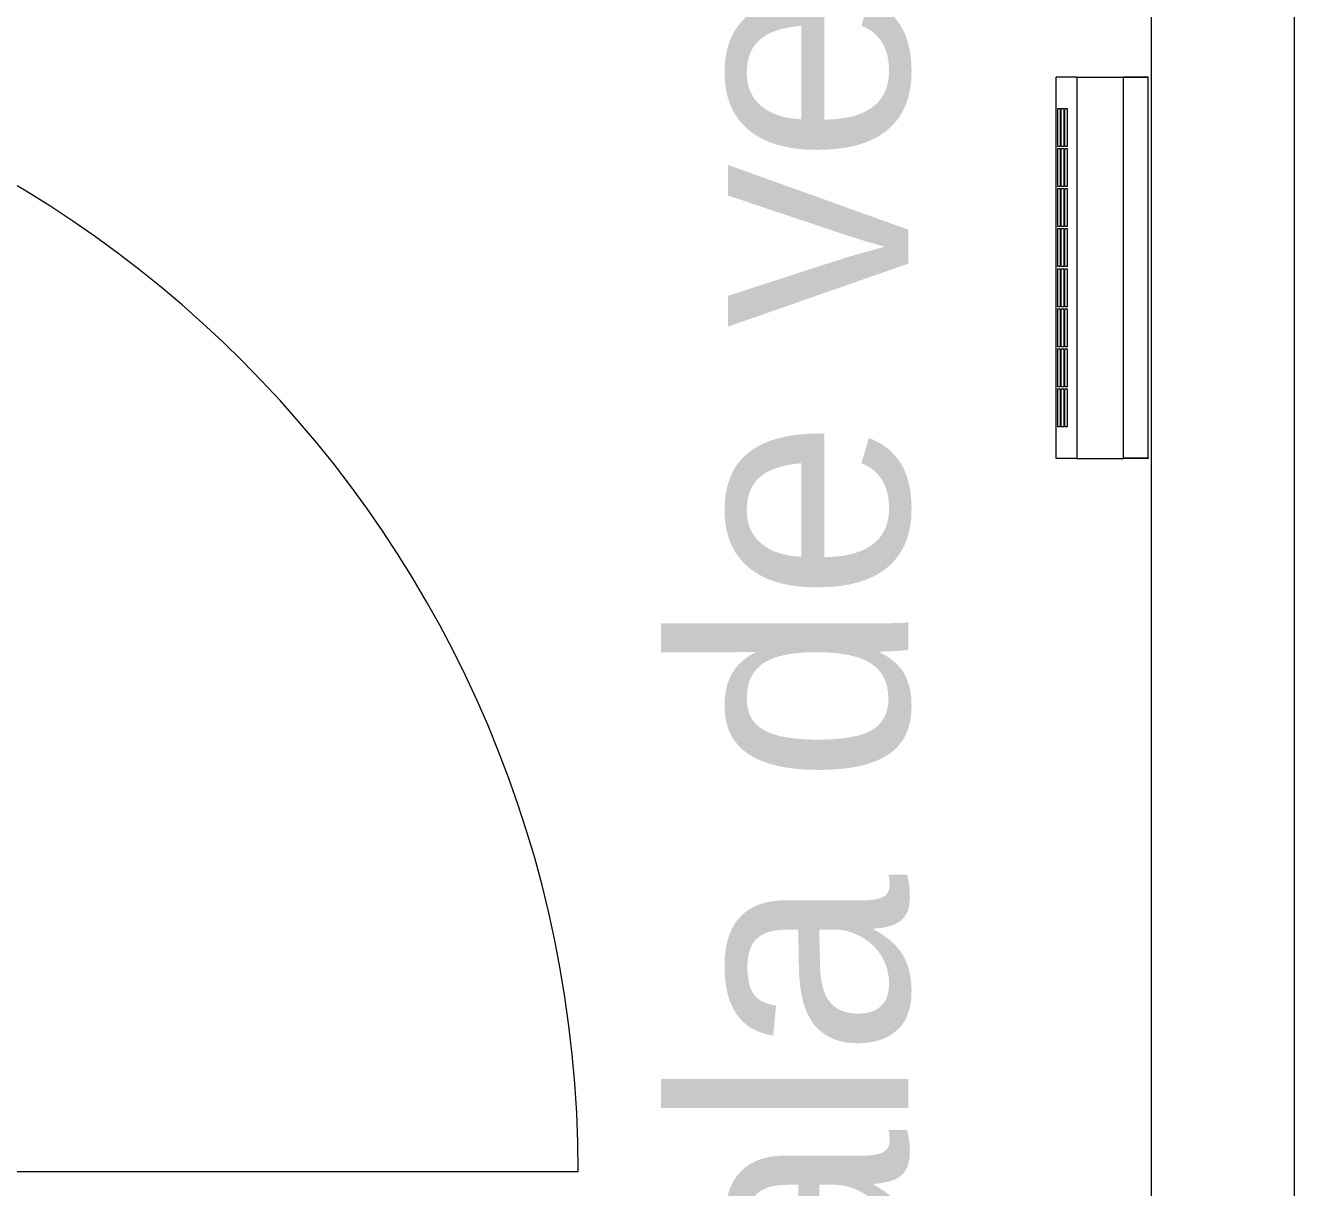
# Model space of a CAD drawing. Header units: millimetres. Extents: x -461 to 1315, y -154 to 152.
# Drawn here: x -183.074 to -181.746, y -110.829 to -109.613 of the extents above; entities that cross this region are included whole.
import ezdxf

# ---------------------------------------------------------------- set-up
doc = ezdxf.new("R2010")
doc.units = ezdxf.units.MM
for name, color, linetype, lineweight in [('A-DOOR', 251, 'Continuous', 13), ('A-WALL', 253, 'Continuous', 15), ('E-LITE', 40, 'Continuous', 13)]:
    doc.layers.add(name, color=color, linetype=linetype, lineweight=lineweight)
doc.styles.get("Standard").update_dxf_attribs({"font": 'arial.ttf'})

# ---------------------------------------------------------------- blocks, each defined once
blk = doc.blocks.new('*U208')
at = {"layer": 'E-LITE'}
for p, q in [((1106.4, 1404.11), (1186.52, 1404.11)), ((1106.4, 1399.76), (1106.4, 1404.11)), ((1112.99, 1403.75), (1120.98, 1403.75)), ((1112.99, 1403.22), (1112.99, 1403.75)), ((1120.98, 1403.22), (1112.99, 1403.22)), ((1112.99, 1403.02), (1120.98, 1403.02)), ((1112.99, 1402.49), (1112.99, 1403.02)), ((1120.98, 1403.75), (1120.98, 1403.22)), ((1120.98, 1403.02), (1120.98, 1402.49)), ((1121.41, 1403.75), (1129.4, 1403.75)), ((1121.41, 1403.22), (1121.41, 1403.75)), ((1129.4, 1403.22), (1121.41, 1403.22)), ((1121.41, 1403.02), (1129.4, 1403.02)), ((1121.41, 1402.49), (1121.41, 1403.02)), ((1129.4, 1403.75), (1129.4, 1403.22)), ((1129.4, 1403.02), (1129.4, 1402.49)), ((1129.83, 1403.75), (1137.82, 1403.75)), ((1129.83, 1403.22), (1129.83, 1403.75)), ((1137.82, 1403.22), (1129.83, 1403.22)), ((1129.83, 1403.02), (1137.82, 1403.02)), ((1129.83, 1402.49), (1129.83, 1403.02)), ((1137.82, 1403.75), (1137.82, 1403.22)), ((1137.82, 1403.02), (1137.82, 1402.49)), ((1138.25, 1403.75), (1146.24, 1403.75)), ((1138.25, 1403.22), (1138.25, 1403.75)), ((1146.24, 1403.22), (1138.25, 1403.22)), ((1138.25, 1403.02), (1146.24, 1403.02)), ((1138.25, 1402.49), (1138.25, 1403.02)), ((1146.24, 1403.75), (1146.24, 1403.22)), ((1146.24, 1403.02), (1146.24, 1402.49)), ((1146.68, 1403.22), (1146.68, 1403.75)), ((1146.68, 1403.75), (1154.67, 1403.75)), ((1154.67, 1403.22), (1146.68, 1403.22)), ((1146.68, 1402.49), (1146.68, 1403.02)), ((1146.68, 1403.02), (1154.67, 1403.02)), ((1154.67, 1403.75), (1154.67, 1403.22)), ((1154.67, 1403.02), (1154.67, 1402.49)), ((1155.1, 1403.22), (1155.1, 1403.75)), ((1155.1, 1403.75), (1163.09, 1403.75)), ((1163.09, 1403.22), (1155.1, 1403.22)), ((1155.1, 1402.49), (1155.1, 1403.02)), ((1155.1, 1403.02), (1163.09, 1403.02)), ((1163.09, 1403.75), (1163.09, 1403.22)), ((1163.09, 1403.02), (1163.09, 1402.49)), ((1163.52, 1403.22), (1163.52, 1403.75)), ((1163.52, 1403.75), (1171.51, 1403.75)), ((1171.51, 1403.22), (1163.52, 1403.22)), ((1163.52, 1402.49), (1163.52, 1403.02)), ((1163.52, 1403.02), (1171.51, 1403.02)), ((1171.51, 1403.75), (1171.51, 1403.22)), ((1171.51, 1403.02), (1171.51, 1402.49)), ((1171.94, 1403.22), (1171.94, 1403.75)), ((1171.94, 1403.75), (1179.93, 1403.75)), ((1179.93, 1403.22), (1171.94, 1403.22)), ((1171.94, 1402.49), (1171.94, 1403.02)), ((1171.94, 1403.02), (1179.93, 1403.02)), ((1179.93, 1403.75), (1179.93, 1403.22)), ((1179.93, 1403.02), (1179.93, 1402.49)), ((1186.52, 1399.76), (1186.52, 1404.11)), ((1120.98, 1402.49), (1112.99, 1402.49)), ((1112.99, 1402.29), (1120.98, 1402.29)), ((1112.99, 1401.76), (1112.99, 1402.29)), ((1120.98, 1401.76), (1112.99, 1401.76)), ((1120.98, 1402.29), (1120.98, 1401.76)), ((1129.4, 1402.49), (1121.41, 1402.49)), ((1121.41, 1402.29), (1129.4, 1402.29)), ((1121.41, 1401.76), (1121.41, 1402.29)), ((1129.4, 1401.76), (1121.41, 1401.76)), ((1129.4, 1402.29), (1129.4, 1401.76)), ((1137.82, 1402.49), (1129.83, 1402.49)), ((1129.83, 1402.29), (1137.82, 1402.29)), ((1129.83, 1401.76), (1129.83, 1402.29)), ((1137.82, 1401.76), (1129.83, 1401.76)), ((1137.82, 1402.29), (1137.82, 1401.76)), ((1146.24, 1402.49), (1138.25, 1402.49)), ((1138.25, 1402.29), (1146.24, 1402.29)), ((1138.25, 1401.76), (1138.25, 1402.29)), ((1146.24, 1401.76), (1138.25, 1401.76)), ((1146.24, 1402.29), (1146.24, 1401.76)), ((1154.67, 1402.49), (1146.68, 1402.49)), ((1146.68, 1401.76), (1146.68, 1402.29)), ((1146.68, 1402.29), (1154.67, 1402.29)), ((1154.67, 1401.76), (1146.68, 1401.76)), ((1154.67, 1402.29), (1154.67, 1401.76)), ((1163.09, 1402.49), (1155.1, 1402.49)), ((1155.1, 1401.76), (1155.1, 1402.29)), ((1155.1, 1402.29), (1163.09, 1402.29)), ((1163.09, 1401.76), (1155.1, 1401.76)), ((1163.09, 1402.29), (1163.09, 1401.76)), ((1171.51, 1402.49), (1163.52, 1402.49)), ((1163.52, 1401.76), (1163.52, 1402.29)), ((1163.52, 1402.29), (1171.51, 1402.29)), ((1171.51, 1401.76), (1163.52, 1401.76)), ((1171.51, 1402.29), (1171.51, 1401.76)), ((1179.93, 1402.49), (1171.94, 1402.49)), ((1171.94, 1401.76), (1171.94, 1402.29)), ((1171.94, 1402.29), (1179.93, 1402.29)), ((1179.93, 1401.76), (1171.94, 1401.76)), ((1179.93, 1402.29), (1179.93, 1401.76)), ((1186.52, 1399.76), (1106.4, 1399.76)), ((1106.4, 1399.76), (1106.4, 1389.94)), ((1186.52, 1399.76), (1186.52, 1389.94)), ((1106.4, 1389.94), (1106.45, 1389.94)), ((1106.4, 1384.99), (1106.4, 1389.94)), ((1106.45, 1389.94), (1186.47, 1389.94)), ((1106.45, 1384.99), (1106.45, 1389.94)), ((1186.47, 1389.94), (1186.52, 1389.94)), ((1186.47, 1389.94), (1186.47, 1384.99)), ((1186.52, 1384.99), (1186.52, 1389.94)), ((1106.4, 1384.99), (1106.45, 1384.99)), ((1106.4, 1384.73), (1106.4, 1384.99)), ((1106.45, 1384.73), (1106.4, 1384.73)), ((1106.45, 1384.73), (1106.45, 1384.99)), ((1106.45, 1384.73), (1186.47, 1384.73)), ((1186.47, 1384.99), (1186.52, 1384.99)), ((1186.47, 1384.73), (1186.47, 1384.99)), ((1186.52, 1384.73), (1186.47, 1384.73)), ((1186.52, 1384.99), (1186.52, 1384.73))]:
    blk.add_line(p, q, dxfattribs=at)

msp = doc.modelspace()

# ---------------------------------------------------------------- linework, layer by layer
at = {"layer": 'A-DOOR'}
msp.add_line((-183.6956, -110.8126), (-182.4956, -110.8126), dxfattribs=at)
msp.add_line((-183.6956, -110.8126), (-182.4956, -110.8126), dxfattribs=at)
msp.add_arc((-183.6956, -110.8126), 1.2, 0, 90, dxfattribs=at)
msp.add_arc((-183.6956, -110.8126), 1.2, 0, 90, dxfattribs=at)
at = {"layer": 'A-WALL'}
for p, q in [((-181.7456, -111.4626), (-181.7456, -76.4626)), ((-181.7456, -111.4626), (-181.7456, -76.4626)), ((-181.8956, -111.3126), (-181.8956, -109.3126)), ((-181.8956, -111.3126), (-181.8956, -109.3126))]:
    msp.add_line(p, q, dxfattribs=at)

# ---------------------------------------------------------------- block references
at = {"layer": 'E-LITE', "xscale": 0.004982751380907579, "yscale": 0.004982751380907579, "zscale": 0.004982751380907579, "rotation": 90.00000000000001}
msp.add_blockref('*U208', (-174.999, -115.5788), dxfattribs=at)

# ---------------------------------------------------------------- texts
at = {"layer": 'A-WALL', "insert": (-182.3959, -111.1889), "char_height": 0.245775, "attachment_point": 1, "rotation": 90}
msp.add_mtext_dynamic_manual_height_columns('Sala de ventas', width=2.32677, gutter_width=1.2289, heights=[0], dxfattribs=at)
msp.add_mtext_dynamic_manual_height_columns('Sala de ventas', width=2.32677, gutter_width=1.2289, heights=[0], dxfattribs=at)

doc.saveas('drawing.dxf')
